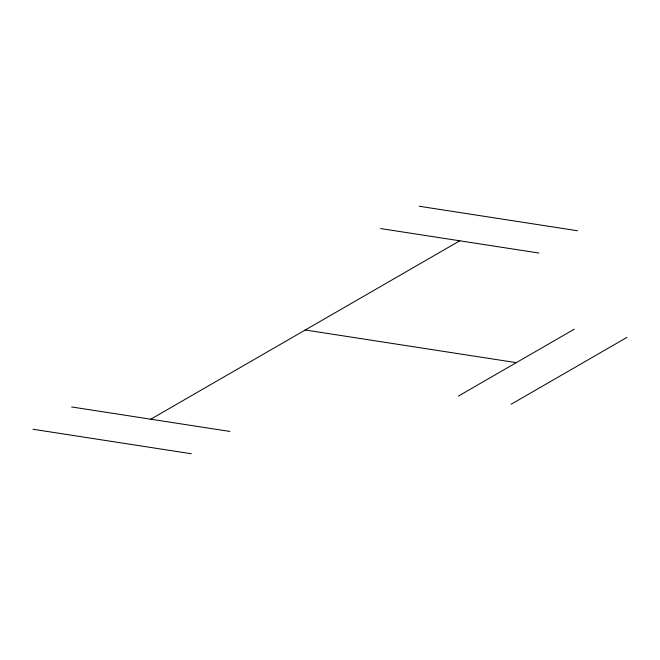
<?xml version="1.0" encoding="UTF-8"?>
<svg xmlns="http://www.w3.org/2000/svg" width="660" height="660" viewBox="0 0 660 660"><rect width="100%" height="100%" fill="white"/><g stroke="black" fill="none" stroke-linecap="round" stroke-linejoin="round"><path stroke-width="0.99" d="M150.769 419.199L459.756 240.801M458.37 396.099L574.241 329.2M511.129 404.258L627 337.359M419.24 206.258L577.516 230.744M380.614 228.558L538.898 253.044M305.258 330L516.302 362.645M71.626 406.956L229.903 431.442M33 429.256L191.285 453.742"/></g></svg>
